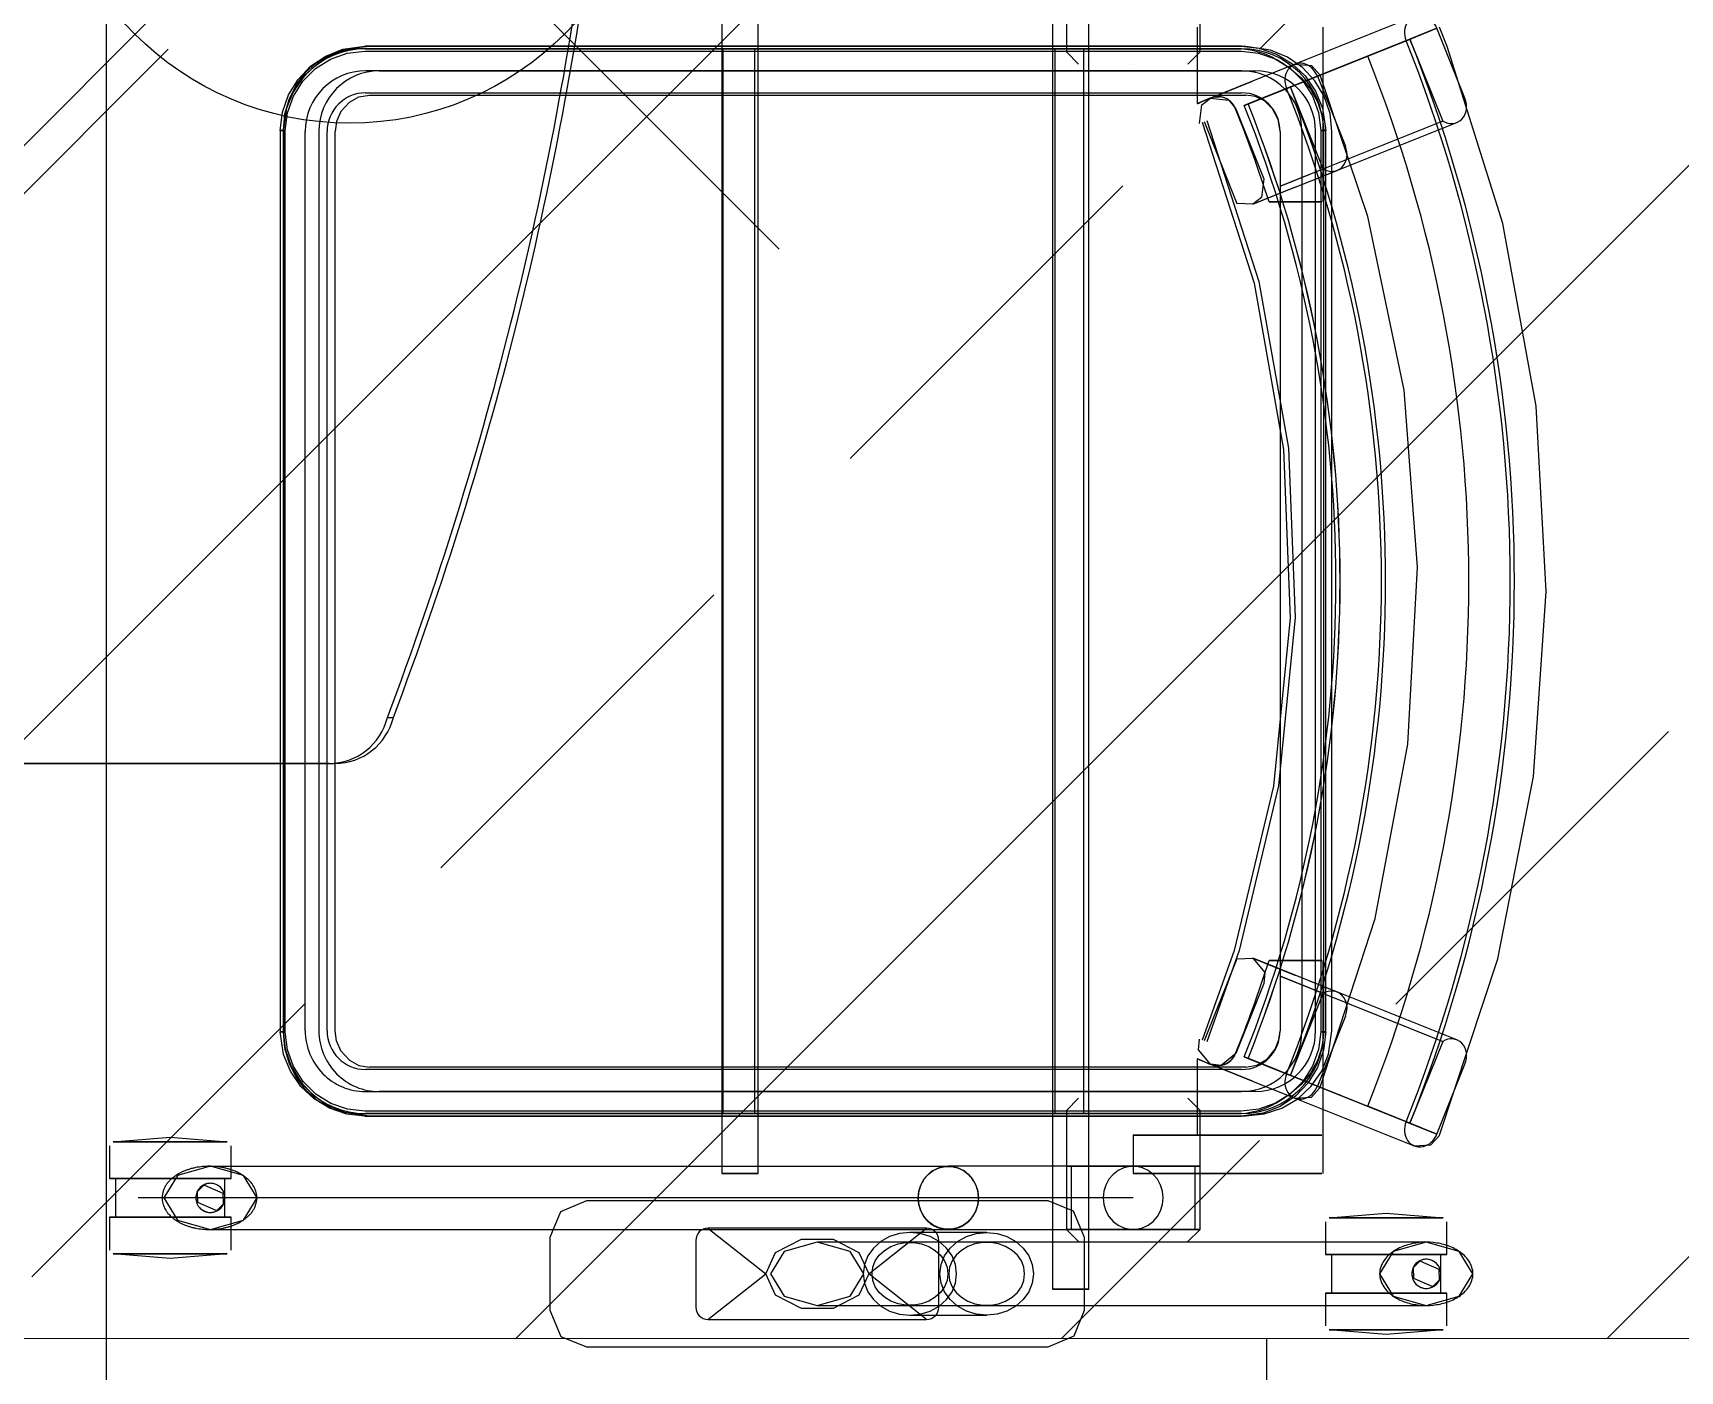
# Model space of a CAD drawing. Header units: millimetres. Extents: x -92759 to 184353, y -15225 to 86714.
# Drawn here: x 65271 to 65949, y 69203 to 69753 of the extents above; entities that cross this region are included whole.
import ezdxf

# ---------------------------------------------------------------- set-up
doc = ezdxf.new("R2010")
doc.units = ezdxf.units.MM
doc.linetypes.add('IDA - Grid Line', pattern=[2100, 1200, -300, 300, -300])
for name, color, linetype in [('0-1', 9, 'Continuous'), ('A-_FURT----_E', 9, 'Continuous'), ('A-_FURT----_E-1', 8, 'Continuous'), ('A-PATT-CONC', 8, 'Continuous'), ('M-_SANIFIXR_E', 9, 'Continuous')]:
    doc.layers.add(name, color=color, linetype=linetype)
doc.layers.add('A-_DETA----_ED-2', color=1, linetype='Continuous', true_color=0xff0000)
doc.layers.add('S-_ANOTGRID_E-1', color=9, linetype='IDA - Grid Line', true_color=0x808080)
doc.layers.add('HFI 9MM FPB', color=94, linetype='Continuous', lineweight=5)

# ---------------------------------------------------------------- blocks, each defined once
blk = doc.blocks.new('IDA- Fire Extinguisher1 - 3kg AB-10345750-BLK8_RHH_2ND STOREY PLAN')
at = {"layer": 'A-_DETA----_ED-2'}
for p in [(-326.78, 376.78), (26.78, 376.78), (-326.78, 23.22), (26.78, 23.22)]:
    blk.add_line(p, (-150, 200), dxfattribs=at)
blk.add_circle((-150, 200), 125, dxfattribs=at)
blk = doc.blocks.new('SIGMUND-LR R_ 2020 - SIGMUND-LR R_ 2020-8582791-2ND STOREY Copy 1')
for p, q in [((116.29, -33.47), (87.51, -44.99)), ((542.49, -44.99), (513.71, -33.47)), ((152.9, -103.39), (126.26, -36.86)), ((503.74, -36.86), (477.1, -103.39)), ((87.51, -44.99), (92.6, -57.71)), ((87.51, -44.99), (92.6, -57.71)), ((87.51, -44.99), (92.6, -57.71)), ((87.51, -44.99), (93.46, -59.85)), ((92.6, -57.71), (87.51, -44.99)), ((91.97, -56.12), (125.66, -42.63)), ((125.66, -42.63), (152.29, -109.17)), ((477.71, -109.17), (504.34, -42.63)), ((504.34, -42.63), (538.03, -56.12)), ((536.54, -59.85), (542.49, -44.99)), ((537.4, -57.71), (542.49, -44.99)), ((537.4, -57.71), (542.49, -44.99)), ((537.4, -57.71), (542.49, -44.99)), ((542.49, -44.99), (537.4, -57.71)), ((575, -65.89), (577, -42.43)), ((577, -89.35), (577, -42.43)), ((577, -42.43), (577, -89.35)), ((592, -40.89), (578.54, -40.89)), ((592, -90.89), (592, -40.89)), ((592, -40.89), (592, -90.89)), ((600, -43.39), (592, -43.39)), ((592, -88.39), (592, -43.39)), ((592, -43.39), (592, -88.39)), ((608, -43.39), (600, -43.39)), ((621.46, -40.89), (608, -40.89)), ((608, -90.89), (608, -40.89)), ((608, -40.89), (608, -90.89)), ((608, -88.39), (608, -43.39)), ((608, -43.39), (608, -88.39)), ((623, -42.43), (625, -65.89)), ((623, -42.43), (623, -89.35)), ((623, -89.35), (623, -42.43)), ((90.06, -51.35), (116.69, -117.89)), ((539.94, -51.35), (513.31, -117.89)), ((587, -49.39), (587, -300)), ((613, -300), (613, -49.39)), ((82.63, -54.33), (109.26, -120.86)), ((92.6, -57.71), (91.97, -56.12)), ((91.97, -56.12), (118.62, -122.7)), ((92.6, -57.71), (91.97, -56.12)), ((118.6, -122.65), (91.97, -56.12)), ((98.93, -73.51), (91.97, -56.12)), ((91.97, -56.12), (92.6, -57.71)), ((119.26, -124.31), (92.6, -57.71)), ((119.24, -124.24), (92.6, -57.71)), ((93.46, -59.85), (98.93, -73.51)), ((537.4, -57.71), (510.74, -124.31)), ((537.4, -57.71), (510.76, -124.24)), ((511.38, -122.7), (538.03, -56.12)), ((511.4, -122.65), (538.03, -56.12)), ((520.74, -120.86), (547.37, -54.33)), ((538.03, -56.12), (531.07, -73.51)), ((531.07, -73.51), (536.54, -59.85)), ((538.03, -56.12), (537.4, -57.71)), ((538.03, -56.12), (537.4, -57.71)), ((537.4, -57.71), (538.03, -56.12)), ((577, -89.35), (575, -65.89)), ((625, -65.89), (623, -89.35)), ((107.21, -94.2), (135.99, -82.68)), ((152.9, -103.39), (145.96, -86.06)), ((484.04, -86.06), (477.1, -103.39)), ((494.01, -82.68), (522.79, -94.2)), ((158.95, -91.81), (87, -91.81)), ((107.21, -94.2), (112.3, -106.91)), ((112.3, -106.91), (107.21, -94.2)), ((112.3, -106.91), (107.21, -94.2)), ((107.21, -94.2), (112.3, -106.91)), ((113.16, -109.05), (107.21, -94.2)), ((145.36, -91.84), (111.66, -105.32)), ((500.43, -90.78), (129.57, -90.78)), ((500.42, -91.56), (129.58, -91.56)), ((129.59, -92.83), (500.41, -92.83)), ((500, -88.2), (130, -88.2)), ((500, -91.56), (130, -91.56)), ((152.29, -109.17), (145.36, -91.84)), ((158.95, -99.81), (158.95, -92.37)), ((158.95, -92.37), (158.95, -96.57)), ((543, -91.81), (471.05, -91.81)), ((471.05, -96.57), (471.05, -92.37)), ((471.05, -92.37), (471.05, -99.81)), ((484.64, -91.84), (477.71, -109.17)), ((518.34, -105.32), (484.64, -91.84)), ((522.79, -94.2), (516.84, -109.05)), ((517.7, -106.91), (522.79, -94.2)), ((522.79, -94.2), (517.7, -106.91)), ((522.79, -94.2), (517.7, -106.91)), ((517.7, -106.91), (522.79, -94.2)), ((558.75, -91.81), (543, -91.81)), ((543, -99.81), (543, -92.37)), ((543, -92.37), (543, -96.57)), ((543, -96.57), (543, -92.37)), ((543, -92.37), (543, -99.81)), ((558.75, -99.81), (558.75, -92.37)), ((558.75, -92.37), (558.75, -96.57)), ((578.54, -90.89), (592, -90.89)), ((592, -88.39), (608, -88.39)), ((608, -90.89), (621.46, -90.89)), ((109.75, -100.56), (116.69, -117.89)), ((500, -94.93), (130, -94.93)), ((130, -100.56), (500, -100.56)), ((158.95, -96.57), (158.95, -104.27)), ((158.95, -114.07), (158.95, -99.81)), ((471.05, -104.27), (471.05, -96.57)), ((471.05, -99.81), (471.05, -114.07)), ((520.25, -100.56), (513.31, -117.89)), ((543, -96.57), (543, -104.27)), ((543, -104.27), (543, -96.57)), ((543, -129.66), (543, -99.81)), ((543, -99.81), (543, -119.9)), ((558.75, -96.57), (558.75, -104.27)), ((558.75, -119.9), (558.75, -99.81)), ((102.33, -103.53), (109.26, -120.86)), ((118.62, -122.7), (111.66, -105.32)), ((111.66, -105.32), (112.3, -106.91)), ((111.66, -105.32), (112.3, -106.91)), ((111.66, -105.32), (118.6, -122.65)), ((112.3, -106.91), (111.66, -105.32)), ((111.66, -105.32), (118.63, -122.72)), ((112.3, -106.91), (119.26, -124.31)), ((112.3, -106.91), (119.24, -124.24)), ((158.95, -104.27), (158.95, -114.07)), ((471.05, -114.07), (471.05, -104.27)), ((510.74, -124.31), (517.7, -106.91)), ((510.76, -124.24), (517.7, -106.91)), ((511.37, -122.72), (518.34, -105.32)), ((518.34, -105.32), (511.38, -122.7)), ((511.4, -122.65), (518.34, -105.32)), ((517.7, -106.91), (518.34, -105.32)), ((517.7, -106.91), (518.34, -105.32)), ((518.34, -105.32), (517.7, -106.91)), ((520.74, -120.86), (527.67, -103.53)), ((543, -104.27), (543, -134.49)), ((543, -134.49), (543, -104.27)), ((558.75, -104.27), (558.75, -134.49)), ((118.63, -122.72), (113.16, -109.05)), ((130, -109.56), (500, -109.56)), ((130, -109.57), (500, -109.57)), ((152.29, -109.17), (152.29, -109.17)), ((158.95, -114.07), (158.95, -114.07)), ((471.05, -114.07), (471.05, -114.07)), ((477.71, -109.17), (477.71, -109.17)), ((516.84, -109.05), (511.37, -122.72)), ((105, -480.26), (105, -119.74)), ((116.69, -117.89), (116.69, -117.89)), ((120.67, -127.83), (149.45, -116.31)), ((159.85, -120.76), (159.57, -127.34)), ((470.43, -127.34), (470.15, -120.76)), ((480.55, -116.31), (509.33, -127.83)), ((513.31, -117.89), (513.31, -117.89)), ((525, -119.74), (525, -480.26)), ((543, -119.9), (543, -128.03)), ((558.75, -128.03), (558.75, -119.9)), ((94.93, -125.62), (94.93, -486.14)), ((95, -123.7), (95, -484.22)), ((95.93, -125.37), (95.93, -485.89)), ((95.93, -485.89), (95.93, -125.37)), ((95.93, -127.66), (95.93, -189.6)), ((96.93, -486.14), (96.93, -125.62)), ((105, -125.37), (105, -485.89)), ((114.07, -485.89), (114.07, -125.37)), ((115, -484.22), (115, -123.7)), ((118.6, -122.65), (118.6, -122.65)), ((118.62, -122.7), (118.62, -122.7)), ((119.24, -124.24), (119.24, -124.24)), ((119.26, -124.31), (119.26, -124.31)), ((120.35, -127.97), (120.35, -127.97)), ((125.88, -140.83), (159.57, -127.34)), ((470.43, -127.34), (504.12, -140.83)), ((509.65, -127.97), (509.65, -127.97)), ((510.74, -124.31), (510.74, -124.31)), ((510.76, -124.24), (510.76, -124.24)), ((511.38, -122.7), (511.38, -122.7)), ((511.4, -122.65), (511.4, -122.65)), ((515, -123.7), (515, -484.22)), ((515.93, -125.37), (515.93, -485.89)), ((525, -485.89), (525, -125.37)), ((533.07, -125.62), (533.07, -486.14)), ((534.07, -485.89), (534.07, -125.37)), ((534.07, -125.37), (534.07, -485.89)), ((534.07, -189.6), (534.07, -127.66)), ((535, -484.22), (535, -123.7)), ((535.07, -486.14), (535.07, -125.62)), ((543, -128.03), (543, -133.08)), ((558.75, -133.08), (558.75, -128.03)), ((543, -137.18), (543, -129.66)), ((543, -133.08), (543, -142.5)), ((543, -134.49), (543, -142.62)), ((543, -142.62), (543, -134.49)), ((558.75, -142.5), (558.75, -133.08)), ((558.75, -134.49), (558.75, -142.62)), ((116.29, -138.4), (118.46, -143.49)), ((513.71, -138.4), (511.54, -143.49)), ((543, -143.49), (543, -137.18)), ((97.25, -142.5), (74.25, -142.5)), ((118.46, -143.49), (87, -143.49)), ((87, -143.61), (118.51, -143.61)), ((102.25, -147.5), (97.25, -142.5)), ((511.49, -143.61), (543, -143.61)), ((543, -143.49), (511.54, -143.49)), ((532.75, -142.5), (527.75, -147.5)), ((555.75, -142.5), (532.75, -142.5)), ((543, -142.5), (543, -170)), ((558.75, -142.5), (543, -142.5)), ((543, -142.62), (543, -143.49)), ((543, -155), (543, -142.62)), ((581.75, -142.5), (555.75, -142.5)), ((555.75, -197.5), (555.75, -142.5)), ((555.75, -142.5), (555.75, -197.5)), ((581.75, -144.5), (555.75, -144.5)), ((555.75, -195.5), (555.75, -144.5)), ((555.75, -144.5), (555.75, -195.5)), ((558.75, -170), (558.75, -142.5)), ((558.75, -142.62), (558.75, -155)), ((586.75, -147.5), (581.75, -142.5)), ((581.75, -197.5), (581.75, -142.5)), ((581.75, -142.5), (581.75, -197.5)), ((581.75, -195.5), (581.75, -144.5)), ((581.75, -144.5), (581.75, -195.5)), ((543, -170), (543, -155)), ((558.75, -155), (558.75, -170)), ((97.25, -170), (97.25, -170)), ((97.25, -170), (97.25, -170)), ((102.25, -170), (102.25, -170)), ((102.25, -170), (102.25, -170)), ((527.75, -170), (527.75, -170)), ((527.75, -170), (527.75, -170)), ((532.75, -170), (532.75, -170)), ((532.75, -170), (532.75, -170)), ((543, -170), (558.75, -170)), ((555.75, -170), (555.75, -170)), ((555.75, -170), (555.75, -170)), ((555.75, -170), (555.75, -246.08)), ((568.75, -170), (568.75, -246.08)), ((581.75, -170), (581.75, -170)), ((581.75, -170), (581.75, -170)), ((581.75, -246.08), (581.75, -170)), ((586.75, -170), (586.75, -170)), ((586.75, -170), (586.75, -170)), ((606.25, -188.22), (23.75, -188.22)), ((534.07, -188.22), (95.93, -188.22)), ((95.93, -189.6), (95.93, -190.21)), ((534.07, -190.21), (534.07, -189.6)), ((606.25, -203.22), (606.25, -188.22)), ((606.25, -188.22), (606.25, -203.22)), ((95.93, -190.21), (95.93, -202.29)), ((95.93, -190.48), (534.07, -190.48)), ((97.25, -197.5), (102.25, -192.5)), ((527.75, -192.5), (532.75, -197.5)), ((534.07, -202.29), (534.07, -190.21)), ((555.75, -195.5), (581.75, -195.5)), ((581.75, -197.5), (586.75, -192.5)), ((615, -190), (585, -190)), ((23.75, -203.22), (606.25, -203.22)), ((74.25, -197.5), (97.25, -197.5)), ((534.07, -202.17), (95.93, -202.17)), ((95.93, -202.29), (95.93, -203.29)), ((95.93, -203.22), (534.07, -203.22)), ((95.93, -203.29), (95.93, -324.95)), ((532.75, -197.5), (555.75, -197.5)), ((534.07, -203.29), (534.07, -202.29)), ((534.07, -324.95), (534.07, -203.29)), ((555.75, -197.5), (581.75, -197.5)), ((570, -205), (570, -395)), ((630, -395), (630, -205)), ((583, -230.28), (583, -261.88)), ((587, -230.28), (587, -261.88)), ((613, -261.88), (613, -230.28)), ((617, -261.88), (617, -230.28)), ((568.75, -246.08), (568.75, -579.49)), ((613.75, -250), (586.25, -250)), ((600, -278.8), (581.25, -255)), ((581.25, -255), (581.25, -345)), ((618.75, -255), (600, -278.8)), ((618.75, -345), (618.75, -255)), ((558.75, -324.28), (71.25, -324.28)), ((534.07, -324.28), (95.93, -324.28)), ((95.93, -324.95), (95.93, -325.64)), ((534.07, -325.64), (534.07, -324.95)), ((558.75, -339.28), (558.75, -324.28)), ((558.75, -324.28), (558.75, -339.28)), ((581.25, -345), (600, -321.2)), ((618.75, -345), (600, -321.2)), ((95.93, -325.64), (95.93, -338.78)), ((95.93, -325.83), (534.07, -325.83)), ((534.07, -338.78), (534.07, -325.64)), ((534.07, -338.71), (95.93, -338.71)), ((95.93, -338.78), (95.93, -339.84)), ((534.07, -339.84), (534.07, -338.78)), ((71.25, -339.28), (558.75, -339.28)), ((95.93, -339.28), (534.07, -339.28)), ((95.93, -339.84), (95.93, -488.18)), ((534.07, -488.18), (534.07, -339.84)), ((586.25, -350), (613.75, -350)), ((585, -410), (615, -410)), ((105, -480.26), (105, -485.89)), ((371.03, -476.89), (371.03, -474.45)), ((525, -485.89), (525, -480.26)), ((95.93, -485.89), (95.93, -488.18)), ((534.07, -488.18), (534.07, -485.89)), ((500, -498.35), (130, -498.35)), ((390, -630.78), (390, -498.53)), ((390, -500.97), (390, -633.21)), ((500, -501.71), (130, -501.71)), ((130, -505.07), (500, -505.07)), ((500, -510.71), (130, -510.71)), ((129.57, -520.97), (500.43, -520.97)), ((129.58, -519.7), (500.42, -519.7)), ((500.41, -518.93), (129.59, -518.93)), ((130, -519.71), (500, -519.71)), ((130, -519.72), (500, -519.72)), ((560.75, -541.23), (547.29, -541.23)), ((560.75, -591.23), (560.75, -541.23)), ((560.75, -541.23), (560.75, -591.23)), ((590.21, -541.23), (576.75, -541.23)), ((576.75, -591.23), (576.75, -541.23)), ((576.75, -541.23), (576.75, -591.23)), ((543.75, -566.23), (545.75, -542.77)), ((545.75, -589.69), (545.75, -542.77)), ((545.75, -542.77), (545.75, -589.69)), ((568.75, -543.73), (560.75, -543.73)), ((560.75, -588.73), (560.75, -543.73)), ((560.75, -543.73), (560.75, -588.73)), ((576.75, -543.73), (568.75, -543.73)), ((576.75, -588.73), (576.75, -543.73)), ((576.75, -543.73), (576.75, -588.73)), ((591.75, -542.77), (593.75, -566.23)), ((591.75, -542.77), (591.75, -589.69)), ((591.75, -589.69), (591.75, -542.77)), ((545.75, -589.69), (543.75, -566.23)), ((593.75, -566.23), (591.75, -589.69)), ((560.75, -588.73), (576.75, -588.73)), ((547.29, -591.23), (560.75, -591.23)), ((576.75, -591.23), (590.21, -591.23))]:
    blk.add_line(p, q)
at = {"flags": 128}
for points in [[(542.92, -43.93), (470.38, -20.01), (395.43, -5.3), (319.23, -0.01), (242.97, -4.24), (167.83, -17.92), (94.97, -40.83), (87.08, -43.93)], [(600, -30.19), (590.81, -35.82), (587, -49.39), (590.81, -62.97), (600, -68.59)], [(600, -68.59), (609.19, -62.97), (613, -49.39), (609.19, -35.82), (600, -30.19)], [(547.37, -54.33), (546.94, -47.48), (543.23, -44.06), (542.92, -43.93)], [(577, -89.35), (577, -84.75), (577, -72.75), (577, -58.05), (577, -46.44), (577, -42.43)], [(577, -42.43), (577, -47.04), (577, -59.04), (577, -73.73), (577, -85.35), (577, -89.35)], [(594.76, -51.81), (598.1, -44.28), (602.65, -44.14), (605.11, -46.62), (605.24, -46.97)], [(605.24, -46.97), (601.9, -54.51), (597.35, -54.65), (594.89, -52.17), (594.76, -51.81)], [(623, -42.43), (623, -47.04), (623, -59.04), (623, -73.73), (623, -85.35), (623, -89.35)], [(623, -89.35), (623, -84.75), (623, -72.75), (623, -58.05), (623, -46.44), (623, -42.43)], [(523.22, -93.13), (453.82, -70.47), (382.07, -57.03), (309.18, -53.03), (236.39, -58.54), (164.94, -73.47), (106.78, -93.13)], [(94.93, -125.62), (95.74, -118.19), (98.12, -111.1), (101.97, -104.67), (107.12, -99.21), (113.33, -94.97), (120.31, -92.13), (129.57, -90.78)], [(130, -88.2), (122.58, -89.01), (115.5, -91.39), (109.09, -95.23), (103.62, -100.36), (99.35, -106.56), (96.46, -113.55), (95, -123.7)], [(96.93, -125.62), (97.74, -118.41), (100.12, -111.56), (103.97, -105.39), (109.09, -100.21), (115.25, -96.27), (122.13, -93.76), (129.59, -92.83)], [(102.33, -103.53), (102.75, -96.69), (106.46, -93.27), (106.78, -93.13)], [(103.82, -105.65), (107.96, -100.85), (112.75, -96.94), (118.06, -94.04), (123.73, -92.23), (129.58, -91.56)], [(535, -123.7), (534.19, -116.12), (531.8, -108.87), (527.94, -102.31), (522.78, -96.74), (516.58, -92.43), (509.64, -89.57), (500, -88.2)], [(500.41, -92.83), (507.69, -93.72), (514.59, -96.19), (520.77, -100.1), (525.93, -105.26), (529.81, -111.42), (532.23, -118.26), (533.07, -125.62)], [(500.42, -91.56), (506.27, -92.23), (511.94, -94.04), (517.25, -96.94), (522.04, -100.85), (526.18, -105.65)], [(500.43, -90.78), (507.93, -91.68), (515.05, -94.15), (521.48, -98.08), (526.91, -103.27), (531.09, -109.5), (533.84, -116.46), (535.07, -125.62)], [(527.67, -103.53), (527.25, -96.69), (523.54, -93.27), (523.22, -93.13)], [(125.43, -139.72), (191.71, -118.31), (260.28, -106.13), (329.88, -103.4), (399.2, -110.18), (466.94, -126.34), (504.57, -139.72)], [(126.18, -141.58), (192.32, -120.22), (260.77, -108.09), (330.23, -105.41), (399.4, -112.25), (467, -128.46), (503.82, -141.58)], [(159.85, -120.76), (158.09, -116.37), (152.94, -103.51), (152.9, -103.39)], [(152.9, -103.39), (158.07, -116.31), (159.85, -120.76), (159.85, -120.76)], [(470.15, -120.76), (471.91, -116.37), (477.06, -103.51), (477.1, -103.39)], [(477.1, -103.39), (471.93, -116.31), (470.15, -120.76), (470.15, -120.76)], [(130, -109.57), (124.97, -110.4), (120.65, -112.67), (117.42, -116.02), (115.62, -119.69), (115, -123.7)], [(515, -123.7), (514.17, -119.07), (511.6, -114.77), (507.6, -111.53), (503.77, -110.03), (500, -109.57)], [(116.22, -138.23), (114.46, -133.84), (109.31, -120.97), (109.26, -120.86)], [(109.26, -120.86), (114.44, -133.78), (116.22, -138.23), (116.22, -138.23)], [(149.45, -116.31), (157.07, -117.22), (159.85, -120.76)], [(470.15, -120.76), (476.06, -115.88), (480.55, -116.31)], [(513.78, -138.23), (515.54, -133.84), (520.69, -120.97), (520.74, -120.86)], [(520.74, -120.86), (515.56, -133.78), (513.78, -138.23), (513.78, -138.23)], [(116.22, -138.23), (117.13, -130.61), (120.67, -127.83)], [(509.33, -127.83), (514.21, -133.75), (513.78, -138.23)], [(115.88, -137.18), (116.06, -137.8), (116.29, -138.4)], [(126.62, -142.68), (119, -141.77), (116.22, -138.23)], [(118.09, -142.62), (117.25, -140.65), (116.29, -138.4)], [(513.78, -138.23), (507.86, -143.11), (503.38, -142.68)], [(511.91, -142.62), (512.75, -140.65), (513.71, -138.4)], [(514.12, -137.18), (513.94, -137.8), (513.71, -138.4)], [(118.46, -143.49), (118.51, -143.61), (118.49, -143.57), (118.41, -143.39), (118.28, -143.06), (118.09, -142.62)], [(511.54, -143.49), (511.49, -143.61), (511.51, -143.57), (511.59, -143.39), (511.72, -143.06), (511.91, -142.62)], [(568.75, -157.63), (566.05, -157.9), (563.46, -158.7), (561.11, -159.99), (559.09, -161.72), (557.49, -163.81), (556.39, -166.18), (555.82, -168.71), (555.82, -171.29), (556.39, -173.82), (557.49, -176.19), (559.09, -178.28), (561.11, -180.01), (563.46, -181.3), (566.05, -182.1), (568.75, -182.37)], [(568.75, -182.37), (571.45, -182.1), (574.04, -181.3), (576.39, -180.01), (578.41, -178.28), (580.01, -176.19), (581.11, -173.82), (581.68, -171.29), (581.68, -168.71), (581.11, -166.18), (580.01, -163.81), (578.41, -161.72), (576.39, -159.99), (574.04, -158.7), (571.45, -157.9), (568.75, -157.63)], [(585, -190), (574.27, -194.52), (570, -205)], [(630, -205), (625.48, -194.27), (615, -190)], [(600, -249.51), (596.22, -249.03), (592.62, -247.6), (589.4, -245.31), (586.71, -242.27), (584.68, -238.62), (583.43, -234.56), (583, -230.28), (583.43, -226), (584.68, -221.94), (586.71, -218.29), (589.4, -215.25), (592.62, -212.96), (596.22, -211.54), (600, -211.05)], [(600, -214.68), (597.3, -215.02), (594.71, -216.03), (592.36, -217.66), (590.34, -219.84), (588.74, -222.48), (587.64, -225.46), (587.07, -228.65), (587.07, -231.91), (587.64, -235.1), (588.74, -238.08), (590.34, -240.72), (592.36, -242.9), (594.71, -244.53), (597.3, -245.54), (600, -245.88)], [(600, -211.05), (603.78, -211.54), (607.38, -212.96), (610.6, -215.25), (613.29, -218.29), (615.32, -221.94), (616.57, -226), (617, -230.28), (616.57, -234.56), (615.32, -238.62), (613.29, -242.27), (610.6, -245.31), (607.38, -247.6), (603.78, -249.03), (600, -249.51)], [(600, -245.88), (602.7, -245.54), (605.29, -244.53), (607.64, -242.9), (609.66, -240.72), (611.26, -238.08), (612.36, -235.1), (612.93, -231.91), (612.93, -228.65), (612.36, -225.46), (611.26, -222.48), (609.66, -219.84), (607.64, -217.66), (605.29, -216.03), (602.7, -215.02), (600, -214.68)], [(568.75, -258.45), (566.05, -258.18), (563.46, -257.38), (561.11, -256.09), (559.09, -254.36), (557.49, -252.27), (556.39, -249.9), (555.82, -247.37), (555.82, -244.79), (556.39, -242.26), (557.49, -239.89), (559.09, -237.8), (561.11, -236.07), (563.46, -234.77), (566.05, -233.98), (568.75, -233.7)], [(568.75, -233.7), (571.45, -233.98), (574.04, -234.77), (576.39, -236.07), (578.41, -237.8), (580.01, -239.89), (581.11, -242.26), (581.68, -244.79), (581.68, -247.37), (581.11, -249.9), (580.01, -252.27), (578.41, -254.36), (576.39, -256.09), (574.04, -257.38), (571.45, -258.18), (568.75, -258.45)], [(600, -242.65), (596.22, -243.13), (592.62, -244.55), (589.4, -246.85), (586.71, -249.89), (584.68, -253.54), (583.43, -257.6), (583, -261.88), (583.43, -266.16), (584.68, -270.22), (586.71, -273.87), (589.4, -276.91), (592.62, -279.2), (596.22, -280.62), (600, -281.1)], [(600, -281.1), (603.78, -280.62), (607.38, -279.2), (610.6, -276.91), (613.29, -273.87), (615.32, -270.22), (616.57, -266.16), (617, -261.88), (616.57, -257.6), (615.32, -253.54), (613.29, -249.89), (610.6, -246.85), (607.38, -244.55), (603.78, -243.13), (600, -242.65)], [(555.75, -550.14), (555.75, -401.25), (555.75, -246.08)], [(581.75, -550.14), (581.75, -401.25), (581.75, -246.08)], [(600, -277.48), (597.3, -277.14), (594.71, -276.13), (592.36, -274.5), (590.34, -272.32), (588.74, -269.68), (587.64, -266.7), (587.07, -263.51), (587.07, -260.25), (587.64, -257.06), (588.74, -254.08), (590.34, -251.44), (592.36, -249.26), (594.71, -247.63), (597.3, -246.62), (600, -246.28)], [(600, -246.28), (602.7, -246.62), (605.29, -247.63), (607.64, -249.26), (609.66, -251.44), (611.26, -254.08), (612.36, -257.06), (612.93, -260.25), (612.93, -263.51), (612.36, -266.7), (611.26, -269.68), (609.66, -272.32), (607.64, -274.5), (605.29, -276.13), (602.7, -277.14), (600, -277.48)], [(600, -321.2), (591.18, -317.15), (585.73, -306.55), (585.73, -293.45), (591.18, -282.85), (600, -278.8)], [(600, -280.8), (590.81, -286.42), (587, -300), (590.81, -313.58), (600, -319.2)], [(600, -278.8), (608.82, -282.85), (614.27, -293.45), (614.27, -306.55), (608.82, -317.15), (600, -321.2)], [(600, -319.2), (609.19, -313.58), (613, -300), (609.19, -286.42), (600, -280.8)], [(570, -395), (574.52, -405.73), (585, -410)], [(615, -410), (625.73, -405.48), (630, -395)], [(129.57, -520.97), (122.07, -520.07), (114.95, -517.6), (108.52, -513.68), (103.09, -508.48), (98.91, -502.26), (96.16, -495.29), (94.93, -486.14)], [(95, -484.22), (95.81, -491.81), (98.2, -499.06), (102.06, -505.62), (107.22, -511.18), (113.42, -515.49), (120.36, -518.35), (130, -519.72)], [(129.59, -518.93), (122.31, -518.03), (115.41, -515.57), (109.23, -511.65), (104.07, -506.49), (100.19, -500.34), (97.77, -493.49), (96.93, -486.14)], [(117.87, -492.52), (115.74, -488.59), (115, -484.22)], [(500, -519.72), (507.42, -518.92), (514.5, -516.54), (520.91, -512.69), (526.38, -507.56), (530.65, -501.37), (533.54, -494.38), (535, -484.22)], [(533.07, -486.14), (532.26, -493.34), (529.88, -500.19), (526.03, -506.36), (520.91, -511.55), (514.75, -515.49), (507.87, -517.99), (500.41, -518.93)], [(535.07, -486.14), (534.26, -493.57), (531.88, -500.66), (528.03, -507.08), (522.88, -512.54), (516.67, -516.79), (509.69, -519.62), (500.43, -520.97)], [(512.13, -492.52), (514.26, -488.59), (515, -484.22)], [(117.87, -492.52), (121.74, -496), (125.89, -497.81), (130, -498.35)], [(512.13, -492.52), (508.26, -496), (504.11, -497.81), (500, -498.35)], [(129.58, -519.7), (122.86, -519.03), (116.43, -517.18), (110.53, -514.22), (105.4, -510.28), (101.23, -505.51), (98.19, -500.09)], [(531.81, -500.09), (528.77, -505.51), (524.6, -510.28), (519.47, -514.22), (513.57, -517.18), (507.14, -519.03), (500.42, -519.7)], [(568.75, -530.53), (559.56, -536.16), (555.75, -549.73), (559.56, -563.31), (568.75, -568.93)], [(568.75, -568.93), (577.94, -563.31), (581.75, -549.73), (577.94, -536.16), (568.75, -530.53)], [(545.75, -589.69), (545.75, -585.09), (545.75, -573.09), (545.75, -558.39), (545.75, -546.78), (545.75, -542.77)], [(545.75, -542.77), (545.75, -547.37), (545.75, -559.38), (545.75, -574.07), (545.75, -585.69), (545.75, -589.69)], [(563.51, -552.15), (566.85, -544.62), (571.4, -544.48), (573.86, -546.96), (573.99, -547.31)], [(573.99, -547.31), (570.65, -554.85), (566.1, -554.99), (563.64, -552.51), (563.51, -552.15)], [(591.75, -542.77), (591.75, -547.37), (591.75, -559.38), (591.75, -574.07), (591.75, -585.69), (591.75, -589.69)], [(591.75, -589.69), (591.75, -585.09), (591.75, -573.09), (591.75, -558.39), (591.75, -546.78), (591.75, -542.77)]]:
    blk.add_lwpolyline(points, dxfattribs=at)
for centre, radius, start, end in [((315, -613.25), 600.12, 68.18258, 111.81742), ((315, -613.25), 600.12, 68.18258, 111.81742), ((315, -613.25), 598.41, 68.18258, 111.81742), ((315, -613.25), 598.41, 68.18258, 111.81742), ((315, -613.25), 581.38, 68.18258, 111.81742), ((600, -49.39), 6, 0, 180), ((600, -49.39), 6, 0, 180), ((600, -49.39), 6, 180, 0), ((600, -49.39), 6, 180, 0), ((315, -613.25), 547.12, 68.18258, 111.81742), ((315, -613.25), 547.12, 68.18258, 111.81742), ((315, -613.25), 545.41, 68.18258, 111.81742), ((315, -613.25), 545.41, 68.18258, 111.81742), ((315, -613.25), 528.4, 68.18258, 111.81742), ((315, -613.25), 528.4, 68.18258, 111.81742), ((315, -613.25), 528.38, 68.18258, 111.81742), ((315, -613.25), 526.67, 68.18258, 111.81742), ((315, -613.25), 526.67, 68.18258, 111.81742), ((344.35, -689.47), 604.53, 107.85936, 111.7494), ((344.35, -689.47), 604.53, 107.85936, 111.7494), ((285.65, -689.47), 604.53, 68.2506, 72.14064), ((285.65, -689.47), 604.53, 68.2506, 72.14064), ((123.65, -135.26), 8, 114.36869, 174.4717), ((123.65, -135.26), 8, 114.36869, 135.64011), ((506.35, -135.26), 8, 5.5283, 65.63131), ((506.35, -135.26), 8, 44.35989, 65.63131), ((586.25, -255), 5, 90, 180), ((613.75, -255), 5, 360, 90), ((586.25, -345), 5, 180, 270), ((613.75, -345), 5, 270, 0), ((568.75, -549.73), 6, 0, 180), ((568.75, -549.73), 6, 0, 180), ((568.75, -549.73), 6, 180, 0), ((568.75, -549.73), 6, 180, 0)]:
    blk.add_arc(centre, radius, start, end)
for centre, major_axis, ratio, start_param, end_param in [((118.84, -39.83), (7.43, 2.97), 0.856064, 5.435123, 7.853982), ((511.16, -39.83), (-7.43, 2.97), 0.856064, 4.712389, 7.131247), ((90.06, -51.35), (7.43, 2.97), 0.856064, 1.570796, 4.712389), ((90.06, -51.35), (7.43, 2.97), 0.856064, 1.570796, 4.712389), ((539.94, -51.35), (-7.43, 2.97), 0.856064, 1.570796, 4.712389), ((539.94, -51.35), (-7.43, 2.97), 0.856064, 1.570796, 4.712389), ((138.53, -89.04), (7.43, 2.97), 0.856064, 5.435123, 7.853982), ((491.47, -89.04), (-7.43, 2.97), 0.856064, 4.712389, 7.131247), ((130, -125.37), (34.07, 0), 0.992546, 1.583154, 3.141593), ((130, -125.37), (34.07, 0), 0.992546, 1.583154, 3.141593), ((109.75, -100.56), (7.43, 2.97), 0.856064, 1.570796, 4.712389), ((109.75, -100.56), (7.43, 2.97), 0.856064, 1.570796, 4.712389), ((130, -125.37), (-34.07, 0), 0.992546, 4.712389, 4.724747), ((500, -125.37), (34.07, 0), 0.992546, 1.558438, 1.570796), ((500, -125.37), (34.07, 0), 0.992546, 0, 1.558438), ((500, -125.37), (34.07, 0), 0.992546, 0, 1.558438), ((520.25, -100.56), (-7.43, 2.97), 0.856064, 1.570796, 4.712389), ((520.25, -100.56), (-7.43, 2.97), 0.856064, 1.570796, 4.712389), ((130, -119.74), (-25, 0), 0.992546, 4.712389, 6.283185), ((130, -125.37), (-25, 0), 0.992546, 4.712389, 6.283185), ((500, -119.74), (25, 0), 0.992546, 0, 1.570796), ((500, -125.37), (25, 0), 0.992546, 0, 1.570796), ((130, -127.66), (-34.07, 0), 0.992546, 5.811015, 6.283185), ((130, -125.37), (-15.93, 0), 0.992546, 4.712389, 6.283185), ((500, -125.37), (15.93, 0), 0.992546, 0, 1.570796), ((500, -127.66), (34.07, 0), 0.992546, 0, 0.47217), ((-148.78, -1828.79), (1460.17, 0), 0.992546, 1.206818, 1.447338), ((-148.78, -1831.23), (1460.17, 0), 0.992546, 1.206818, 1.447338), ((130, -480.26), (25, 0), 0.992546, 3.141593, 4.712389), ((365, -498.53), (25, 0), 0.992546, 0, 1.327078), ((365, -500.97), (25, 0), 0.992546, 0, 1.327078), ((500, -480.26), (-25, 0), 0.992546, 1.570796, 3.141593), ((130, -485.89), (34.07, 0), 0.992546, 3.141593, 4.700031), ((130, -485.89), (34.07, 0), 0.992546, 3.141593, 4.700031), ((130, -485.89), (25, 0), 0.992546, 3.141593, 4.712389), ((130, -485.89), (15.93, 0), 0.992546, 3.141593, 4.712389), ((500, -485.89), (15.93, 0), 0.992546, 4.712389, 6.283185), ((500, -485.89), (-25, 0), 0.992546, 1.570796, 3.141593), ((500, -485.89), (34.07, 0), 0.992546, 4.724747, 6.283185), ((500, -485.89), (34.07, 0), 0.992546, 4.724747, 6.283185), ((130, -488.18), (34.07, 0), 0.992546, 3.141593, 3.356938), ((500, -488.18), (34.07, 0), 0.992546, 6.06784, 6.283185), ((130, -485.89), (34.07, 0), 0.992546, 4.700031, 4.712389), ((500, -485.89), (-34.07, 0), 0.992546, 1.570796, 1.583154)]:
    blk.add_ellipse(centre, major_axis=major_axis, ratio=ratio, start_param=start_param, end_param=end_param)
for points in [[(600, -30.19), (598.06, -30.19), (594.43, -31.48), (590.48, -35.78), (588.1, -40.93), (586.95, -46.53), (586.95, -52.25), (588.09, -57.83), (590.48, -63.03), (594.44, -67.31), (598.07, -68.59), (600, -68.59)], [(600, -68.59), (601.93, -68.59), (605.56, -67.31), (609.52, -63.03), (611.91, -57.83), (613.05, -52.25), (613.05, -46.53), (611.9, -40.93), (609.52, -35.78), (605.57, -31.48), (601.94, -30.19), (600, -30.19)], [(600, -43.39), (599.61, -43.39), (598.82, -43.47), (597.67, -43.82), (596.58, -44.41), (595.59, -45.25), (594.77, -46.35), (594.17, -47.71), (594, -48.82), (594, -49.39)], [(500.42, -91.56), (500.42, -91.62), (500.42, -91.75), (500.42, -91.94), (500.41, -92.12), (500.41, -92.29), (500.41, -92.45), (500.41, -92.59), (500.41, -92.7), (500.41, -92.77), (500.41, -92.82), (500.41, -92.83), (500.41, -92.81), (500.41, -92.75), (500.41, -92.66), (500.41, -92.54), (500.42, -92.39), (500.42, -92.23), (500.42, -92.11), (500.42, -92.05)], [(500.42, -92.05), (500.42, -91.99), (500.42, -91.86), (500.43, -91.67), (500.43, -91.49), (500.43, -91.31), (500.43, -91.15), (500.43, -91.02), (500.43, -90.91), (500.43, -90.83), (500.43, -90.79), (500.43, -90.78), (500.43, -90.8), (500.43, -90.86), (500.43, -90.95), (500.43, -91.07), (500.43, -91.21), (500.42, -91.38), (500.42, -91.5), (500.42, -91.56)], [(116.29, -138.4), (116.03, -137.79), (115.66, -136.53), (115.62, -135.18), (115.68, -134.49)], [(513.71, -138.4), (513.97, -137.79), (514.34, -136.53), (514.38, -135.18), (514.32, -134.49)], [(98.19, -500.09), (98.01, -499.68), (97.66, -498.76), (97.14, -497.16), (96.85, -496), (96.72, -495.41)], [(533.28, -495.41), (533.15, -496), (532.86, -497.16), (532.34, -498.76), (531.99, -499.68), (531.81, -500.09)], [(129.58, -520.19), (129.58, -520.26), (129.58, -520.38), (129.57, -520.54), (129.57, -520.69), (129.57, -520.8), (129.57, -520.9), (129.57, -520.95), (129.57, -520.98), (129.57, -520.97), (129.57, -520.92), (129.57, -520.84), (129.57, -520.74), (129.57, -520.6), (129.57, -520.44), (129.57, -520.27), (129.57, -520.08), (129.58, -519.89), (129.58, -519.77), (129.58, -519.71)], [(129.58, -519.71), (129.58, -519.65), (129.58, -519.53), (129.58, -519.36), (129.59, -519.22), (129.59, -519.1), (129.59, -519.01), (129.59, -518.95), (129.59, -518.92), (129.59, -518.93), (129.59, -518.98), (129.59, -519.06), (129.59, -519.17), (129.59, -519.3), (129.59, -519.46), (129.59, -519.63), (129.58, -519.82), (129.58, -520.01), (129.58, -520.13), (129.58, -520.19)], [(568.75, -543.73), (568.36, -543.73), (567.57, -543.81), (566.42, -544.16), (565.33, -544.75), (564.34, -545.59), (563.52, -546.69), (562.92, -548.05), (562.75, -549.15), (562.75, -549.73)]]:
    blk.add_open_spline(points, degree=3)
for points, knots in [([(606, -49.39), (606, -48.82), (605.83, -47.71), (605.23, -46.35), (604.41, -45.25), (602.76, -43.85), (601.17, -43.39), (600, -43.39)], [0, 0, 0, 0, 0.142857, 0.285714, 0.428571, 0.571429, 1, 1, 1, 1]), ([(594, -49.39), (594, -49.93), (594.11, -50.8), (594.51, -51.84), (594.82, -52.43), (595.19, -53), (595.77, -53.69), (596.92, -54.64), (598.77, -55.43), (600.82, -55.43), (602.34, -54.96), (603.54, -54.31), (604.33, -53.59), (604.83, -52.96), (605.12, -52.54), (605.43, -51.99), (605.7, -51.32), (605.94, -50.44), (606, -49.8), (606, -49.39)], [0, 0, 0, 0, 0.111111, 0.166667, 0.194444, 0.222222, 0.277778, 0.333333, 0.444444, 0.555556, 0.611111, 0.666667, 0.75, 0.770833, 0.791667, 0.833333, 0.875, 0.916667, 1, 1, 1, 1]), ([(129.58, -92.05), (129.58, -91.92), (129.58, -91.73), (129.57, -91.49), (129.57, -91.31), (129.57, -91.15), (129.57, -91.02), (129.57, -90.91), (129.57, -90.83), (129.57, -90.79), (129.57, -90.78), (129.57, -90.8), (129.57, -90.86), (129.57, -90.98), (129.57, -91.16), (129.58, -91.38), (129.58, -91.5), (129.58, -91.56)], [-1, -1, -1, -1, -0.882353, -0.823529, -0.764706, -0.705882, -0.647059, -0.588235, -0.529412, -0.470588, -0.411765, -0.352941, -0.294118, -0.235294, -0.117647, -0.058824, 0, 0, 0, 0]), ([(129.58, -91.56), (129.58, -91.68), (129.58, -91.87), (129.59, -92.12), (129.59, -92.29), (129.59, -92.45), (129.59, -92.59), (129.59, -92.7), (129.59, -92.77), (129.59, -92.82), (129.59, -92.83), (129.59, -92.81), (129.59, -92.75), (129.59, -92.63), (129.58, -92.45), (129.58, -92.23), (129.58, -92.11), (129.58, -92.05)], [-1, -1, -1, -1, -0.882353, -0.823529, -0.764706, -0.705882, -0.647059, -0.588235, -0.529412, -0.470588, -0.411765, -0.352941, -0.294118, -0.235294, -0.117647, -0.058824, 0, 0, 0, 0]), ([(99.66, -112.28), (99.98, -111.67), (100.48, -110.74), (101.1, -109.7), (101.46, -109.12), (101.73, -108.69), (102, -108.27), (102.36, -107.73), (102.99, -106.81), (103.49, -106.08), (103.82, -105.65)], [0, 0, 0, 0, 0.25, 0.375, 0.4375, 0.5, 0.5625, 0.625, 0.75, 1, 1, 1, 1]), ([(526.18, -105.65), (526.51, -106.08), (527.01, -106.81), (527.64, -107.73), (528, -108.27), (528.27, -108.69), (528.54, -109.12), (528.9, -109.7), (529.52, -110.74), (530.02, -111.67), (530.34, -112.28)], [0, 0, 0, 0, 0.25, 0.375, 0.4375, 0.5, 0.5625, 0.625, 0.75, 1, 1, 1, 1]), ([(117.93, -129.66), (117.52, -130.08), (116.99, -130.76), (116.44, -131.76), (116.11, -132.52), (115.92, -133.15), (115.81, -133.66), (115.74, -134.02), (115.69, -134.37), (115.66, -134.71), (115.65, -135.04), (115.64, -135.35), (115.65, -135.65), (115.67, -135.93), (115.7, -136.19), (115.74, -136.51), (115.8, -136.86), (115.85, -137.08), (115.88, -137.18)], [0, 0, 0, 0, 0.166667, 0.25, 0.333333, 0.416667, 0.458333, 0.5, 0.541667, 0.583333, 0.625, 0.666667, 0.708333, 0.75, 0.791667, 0.833333, 0.916667, 1, 1, 1, 1]), ([(512.07, -129.66), (512.48, -130.08), (513.01, -130.76), (513.56, -131.76), (513.89, -132.52), (514.08, -133.15), (514.19, -133.66), (514.26, -134.02), (514.31, -134.37), (514.34, -134.71), (514.35, -135.04), (514.35, -135.3), (514.35, -135.5), (514.34, -135.7), (514.33, -135.93), (514.3, -136.19), (514.27, -136.43), (514.24, -136.65), (514.19, -136.91), (514.15, -137.08), (514.12, -137.18)], [-1, -1, -1, -1, -0.833333, -0.75, -0.666667, -0.583333, -0.541667, -0.5, -0.458333, -0.416667, -0.375, -0.333333, -0.3125, -0.291667, -0.25, -0.208333, -0.166667, -0.125, -0.083333, 0, 0, 0, 0]), ([(568.75, -233.7), (567.84, -233.7), (566.03, -233.89), (563.42, -234.69), (561.05, -236), (559.02, -237.74), (557.41, -239.85), (556.3, -242.23), (555.73, -244.78), (555.73, -247.38), (556.48, -250.78), (558.8, -254.6), (563.31, -257.72), (566.93, -258.45), (568.75, -258.45)], [-1, -1, -1, -1, -0.933333, -0.866667, -0.8, -0.733333, -0.666667, -0.6, -0.533333, -0.466667, -0.4, -0.266667, -0.133333, 0, 0, 0, 0]), ([(568.75, -258.45), (570.57, -258.45), (573.29, -257.9), (576.45, -256.16), (578.48, -254.42), (580.09, -252.31), (581.2, -249.93), (581.77, -247.38), (581.77, -244.78), (581.2, -242.23), (580.09, -239.85), (577.95, -237.03), (574.19, -234.44), (570.57, -233.7), (568.75, -233.7)], [-1, -1, -1, -1, -0.866667, -0.8, -0.733333, -0.666667, -0.6, -0.533333, -0.466667, -0.4, -0.333333, -0.266667, -0.133333, 0, 0, 0, 0]), ([(500.42, -520.19), (500.42, -520.13), (500.42, -520.01), (500.42, -519.82), (500.41, -519.63), (500.41, -519.46), (500.41, -519.3), (500.41, -519.17), (500.41, -519.06), (500.41, -518.98), (500.41, -518.93), (500.41, -518.92), (500.41, -518.95), (500.41, -519.03), (500.41, -519.19), (500.42, -519.44), (500.42, -519.62), (500.42, -519.71)], [0, 0, 0, 0, 0.058824, 0.117647, 0.176471, 0.235294, 0.294118, 0.352941, 0.411765, 0.470588, 0.529412, 0.588235, 0.647059, 0.705882, 0.823529, 0.911765, 1, 1, 1, 1]), ([(500.42, -519.71), (500.42, -519.77), (500.42, -519.89), (500.43, -520.08), (500.43, -520.27), (500.43, -520.44), (500.43, -520.6), (500.43, -520.74), (500.43, -520.84), (500.43, -520.92), (500.43, -520.97), (500.43, -520.98), (500.43, -520.95), (500.43, -520.88), (500.43, -520.72), (500.42, -520.46), (500.42, -520.29), (500.42, -520.19)], [0, 0, 0, 0, 0.058824, 0.117647, 0.176471, 0.235294, 0.294118, 0.352941, 0.411765, 0.470588, 0.529412, 0.588235, 0.647059, 0.705882, 0.823529, 0.911765, 1, 1, 1, 1]), ([(568.75, -530.53), (567.99, -530.6), (566.53, -530.85), (564.88, -531.45), (563.82, -532.01), (563.23, -532.37), (562.38, -532.98), (561.2, -534.11), (560.17, -535.41), (559.6, -536.22), (559.41, -536.51), (559.12, -536.95), (558.53, -537.95), (557.76, -539.59), (557.1, -541.39), (556.63, -542.98), (556.2, -544.86), (555.71, -548.18), (555.7, -552.04), (556.19, -555.36), (556.61, -557.24), (557.02, -558.6), (557.5, -559.96), (558.05, -561.3), (558.69, -562.6), (559.24, -563.51), (559.65, -564.09), (559.92, -564.48), (560.43, -565.16), (561.21, -566.11), (562.07, -566.96), (562.8, -567.56), (563.38, -567.95), (563.97, -568.3), (564.79, -568.72), (566.3, -569.31), (567.74, -569.6), (568.75, -569.69)], [-1, -1, -1, -1, -0.958333, -0.916667, -0.895833, -0.885417, -0.875, -0.833333, -0.791667, -0.78125, -0.776042, -0.770833, -0.75, -0.708333, -0.666667, -0.638889, -0.611111, -0.555556, -0.444444, -0.388889, -0.361111, -0.333333, -0.305556, -0.277778, -0.25, -0.222222, -0.215278, -0.208333, -0.194444, -0.166667, -0.138889, -0.125, -0.111111, -0.097222, -0.083333, -0.055556, 0, 0, 0, 0]), ([(568.75, -569.69), (569.51, -569.62), (570.97, -569.37), (572.62, -568.78), (573.68, -568.22), (574.27, -567.86), (575.12, -567.25), (576.31, -566.13), (577.34, -564.82), (577.9, -564.02), (578.1, -563.73), (578.4, -563.28), (578.99, -562.28), (579.75, -560.64), (580.42, -558.83), (580.89, -557.24), (581.31, -555.36), (581.8, -552.04), (581.79, -548.18), (581.3, -544.86), (580.87, -542.98), (580.47, -541.61), (579.99, -540.26), (579.44, -538.93), (578.8, -537.63), (578.25, -536.73), (577.84, -536.14), (577.57, -535.75), (577.06, -535.07), (576.28, -534.13), (575.43, -533.27), (574.7, -532.67), (574.13, -532.28), (573.53, -531.93), (572.71, -531.51), (571.2, -530.91), (569.77, -530.62), (568.75, -530.53)], [-1, -1, -1, -1, -0.958333, -0.916667, -0.895833, -0.885417, -0.875, -0.833333, -0.791667, -0.78125, -0.776042, -0.770833, -0.75, -0.708333, -0.666667, -0.638889, -0.611111, -0.555556, -0.444444, -0.388889, -0.361111, -0.333333, -0.305556, -0.277778, -0.25, -0.222222, -0.215278, -0.208333, -0.194444, -0.166667, -0.138889, -0.125, -0.111111, -0.097222, -0.083333, -0.055556, 0, 0, 0, 0]), ([(574.75, -549.73), (574.75, -549.15), (574.58, -548.05), (573.98, -546.69), (573.16, -545.59), (571.51, -544.19), (569.92, -543.73), (568.75, -543.73)], [0, 0, 0, 0, 0.142857, 0.285714, 0.428571, 0.571429, 1, 1, 1, 1]), ([(562.75, -549.73), (562.75, -550.27), (562.86, -551.14), (563.26, -552.18), (563.57, -552.77), (563.94, -553.34), (564.52, -554.03), (565.67, -554.98), (567.52, -555.77), (569.57, -555.77), (571.09, -555.3), (572.29, -554.65), (573.08, -553.93), (573.58, -553.3), (573.87, -552.88), (574.18, -552.33), (574.45, -551.66), (574.69, -550.78), (574.75, -550.14), (574.75, -549.73)], [0, 0, 0, 0, 0.111111, 0.166667, 0.194444, 0.222222, 0.277778, 0.333333, 0.444444, 0.555556, 0.611111, 0.666667, 0.75, 0.770833, 0.791667, 0.833333, 0.875, 0.916667, 1, 1, 1, 1])]:
    blk.add_open_spline(points, degree=3, knots=knots)
blk = doc.blocks.new('1599_FURN_RHH_BLK8 _NEW__2ND STY_dwg-10261561-BLK8_RHH_2ND STOREY PLAN')
at = {"layer": 'A-_FURT----_E', "rotation": 270}
blk.add_blockref('SIGMUND-LR R_ 2020 - SIGMUND-LR R_ 2020-8582791-2ND STOREY Copy 1', (-24407.35, -9498.54), dxfattribs=at)
blk = doc.blocks.new('A$C3019c3af')
at = {"layer": 'S-_ANOTGRID_E-1'}
blk.add_line((-17400, -20341.41), (-17400, 52351.75), dxfattribs=at)
at = {"layer": 'A-_FURT----_E-1', "rotation": 180}
blk.add_blockref('IDA- Fire Extinguisher1 - 3kg AB-10345750-BLK8_RHH_2ND STOREY PLAN', (-17450, 37300), dxfattribs=at)
at = {"layer": 'M-_SANIFIXR_E'}
blk.add_blockref('1599_FURN_RHH_BLK8 _NEW__2ND STY_dwg-10261561-BLK8_RHH_2ND STOREY PLAN', (7599.78, 46600.1), dxfattribs=at)
blk = doc.blocks.new('RCP_B8L2')
at = {"layer": 'A-PATT-CONC'}
h = blk.add_hatch(dxfattribs=at)
h.set_pattern_fill('ANSI37', color=256, scale=189, angle=45)
h.set_pattern_definition([(90, (-385478.34, -151102.3), (-600.075, 0), []), (180, (-385478.34, -151102.3), (-6e-14, -600.075), [])])
h.paths.add_polyline_path([(-388477.99, -151102.3), (-385478.34, -151102.3), (-385478.34, -158302.3), (-388477.99, -158302.3)])
at = {"layer": 'HFI 9MM FPB'}
h = blk.add_hatch(dxfattribs=at)
h.set_pattern_fill('ANSI33', color=256, scale=50)
h.set_pattern_definition([(45, (-581589.02, -147239), (-224.5064, 224.5064), []), (45, (-581364.5, -147239), (-224.5064, 224.5064), [158.75, -79.375])])
h.paths.add_polyline_path([(-388477.99, -151102.3), (-385478.34, -151102.3), (-385478.34, -158302.3), (-388477.99, -158302.3)], flags=16)
h.paths.add_polyline_path([(-389418.07, -150277.3), (-387018.07, -150277.3), (-387018.07, -149827.3), (-384618.07, -149827.3), (-384618.07, -159127.3), (-387018.07, -159127.3), (-387018.07, -158677.3), (-387618.07, -158677.3), (-387618.07, -159127.3), (-389418.07, -159127.3)])
blk.add_lwpolyline([(-388477.99, -151102.3), (-385478.34, -151102.3), (-385478.34, -158302.3), (-388477.99, -158302.3)], close=True, dxfattribs=at)

msp = doc.modelspace()

# ---------------------------------------------------------------- block references
at = {"layer": '0-1'}
msp.add_blockref('A$C3019c3af', (82701.06, 32741.24), dxfattribs=at)
at = {"layer": 'A-PATT-CONC'}
msp.add_blockref('RCP_B8L2', (452619.12, 220318.54), dxfattribs=at)

doc.saveas('drawing.dxf')
